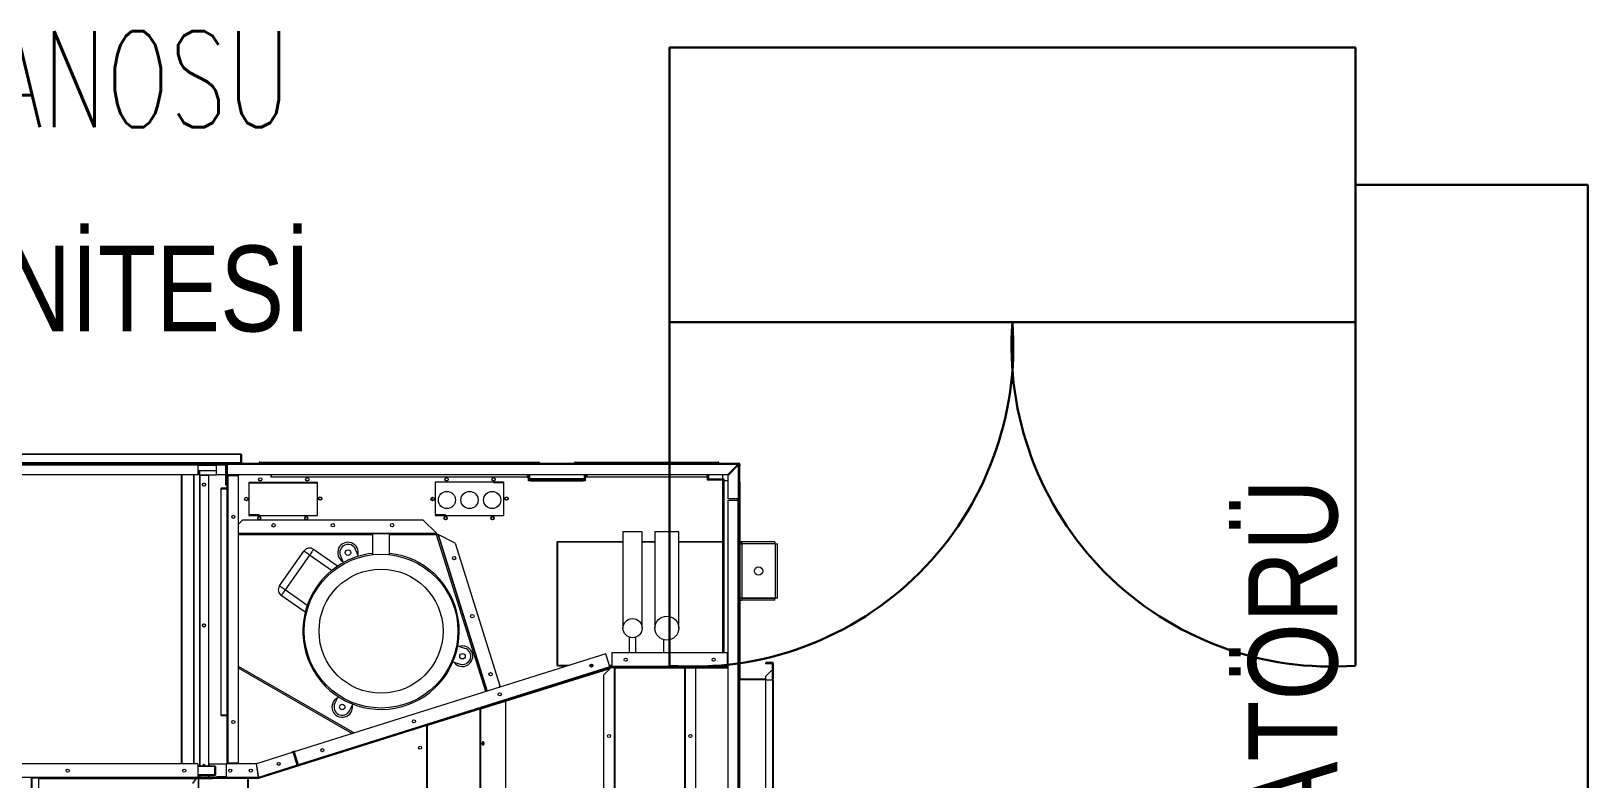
# Model space of a CAD drawing. Extents: x -9058 to 11890, y 0 to 4205.
# Drawn here: x 8475.6 to 8702.6, y 3632.6 to 3741.4 of the extents above; entities that cross this region are included whole.
import ezdxf

# ---------------------------------------------------------------- set-up
doc = ezdxf.new("R2010")
doc.units = 0
doc.header["$MEASUREMENT"] = 0
doc.layers.get('0').update_dxf_attribs({"color": 9, "lineweight": 9})
for name, color, linetype, lineweight in [('E-AYDINLATMA VE PRİZ PANOSU', 7, 'Continuous', 30), ('E-KABLO', 7, 'Continuous', 30), ('E-UPS PANOSU', 7, 'Continuous', 30), ('T-CIHAZ', 101, 'Continuous', 9)]:
    doc.layers.add(name, color=color, linetype=linetype, lineweight=lineweight)
doc.styles.add('E-YAZI', font='txttw.shx')
doc.styles.add('LUCIDASANS', font='arial.ttf', dxfattribs={"width": 0.8})

# ---------------------------------------------------------------- blocks, each defined once
blk = doc.blocks.new('DGDG')
for p, q in [((-1050, 1699.5), (-1050, -2.5)), ((-27.9, 455.6), (-27.9, 1681.6)), ((-17.9, 455.6), (-17.9, 1697.6)), ((-17.2, 455.6), (-17.2, 1697.6)), ((-1048.8, 50.9), (-1048.8, 1646.1)), ((-1048, 1646.1), (-1048, 50.9)), ((-1033, 1646.1), (-1033, 50.9)), ((-261.6, 1341.8), (-261.6, 456.5)), ((-261.6, 1341.8), (-261.6, 456.5)), ((-261, 1341.8), (-261, 456.5)), ((-333.4, 456.5), (-333.4, 1180.5)), ((-333, 1181.3), (-333, 456.5)), ((-985.6, 295.3), (-985.6, 955.7)), ((-970.6, 295.3), (-970.6, 955.7)), ((-969.8, 955.7), (-969.8, 295.2)), ((-969.8, 295.2), (-969.8, 955.7)), ((-867.8, 295.2), (-867.8, 955.7)), ((-867.8, 955.7), (-867.8, 295.2)), ((-867, 295.3), (-867, 955.7)), ((-852, 955.7), (-852, 305.3)), ((-708.8, 343.6), (-708.8, 955.4)), ((-708.8, 343.6), (-708.8, 955.4)), ((-672.4, 955.4), (-672.4, 355.1)), ((-671.8, 955.4), (-671.8, 355.1)), ((-594.5, 379.4), (-594.5, 956.5)), ((-594.1, 957.1), (-594.1, 379.4)), ((-1098.8, 312.8), (-1098.8, 911)), ((-1098, 312.8), (-1098, 911)), ((-1088, 911), (-1088, 312.8)), ((-594.1, 379.4), (-348.7, 456.5)), ((-348.5, 455.9), (-593.9, 378.8)), ((-405.2, 437.9), (-348.7, 455.7)), ((-404.9, 437.2), (-348.5, 454.9)), ((-348.7, 456.5), (-345.7, 456.5)), ((-348.4, 454.9), (-348.7, 455.7)), ((-348.5, 454.9), (-345.4, 434.9)), ((-301.8, 455.7), (-348.4, 455.7)), ((-348.4, 455.7), (-348.4, 454.9)), ((-345.3, 434.9), (-348.4, 454.9)), ((-348.4, 454.9), (-301.8, 454.9)), ((-348.4, 454.2), (-348.4, 454.1)), ((-348.4, 454.2), (-348.3, 454.2)), ((-348.4, 454.2), (-348.4, 454.2)), ((-345.7, 456.5), (-333.4, 456.5)), ((-345.7, 455.9), (-345.7, 456.5)), ((-345.7, 455.9), (-333.4, 455.9)), ((-333, 456.5), (-333.4, 456.5)), ((-333.4, 456.5), (-333.3, 456.5)), ((-333.4, 455.9), (-333.3, 455.9)), ((-333.3, 455.9), (-333.3, 456.5)), ((-333.3, 455.9), (-261.9, 455.9)), ((-333, 456.5), (-281.6, 456.5)), ((-301.8, 455.7), (-301.8, 454.9)), ((-301.3, 455.7), (-301.8, 455.7)), ((-301.8, 454.9), (-301.8, 434.9)), ((-301.3, 454.9), (-301.8, 454.9)), ((-301.8, 454.9), (-276.8, 454.9)), ((-288, 454.3), (-301.8, 454.3)), ((-301.3, 454.9), (-301.3, 455.7)), ((-288.2, 455.7), (-301.3, 455.7)), ((-301.3, 454.9), (-288.2, 454.9)), ((-288.2, 454.9), (-288.2, 455.7)), ((-279.8, 455.7), (-288.2, 455.7)), ((-288.2, 454.9), (-279.8, 454.9)), ((-288, 454.3), (-288, 453.5)), ((-281.6, 455.9), (-281.6, 456.5)), ((-261.6, 456.5), (-281.6, 456.5)), ((-261.6, 455.9), (-281.6, 455.9)), ((-279.8, 454.9), (-279.8, 455.7)), ((-260.8, 455.7), (-279.8, 455.7)), ((-279.8, 454.9), (-260.8, 454.9)), ((-276.8, 454.9), (-276.8, 454.9)), ((-276.8, 454.9), (-276.8, 451.9)), ((-276.1, 455.9), (-276.1, 455.7)), ((-276.1, 454.9), (-276.1, 451.9)), ((-263.1, 455.7), (-263.1, 455.9)), ((-263.1, 455.9), (-263.1, 455.7)), ((-263.1, 451.9), (-263.1, 454.9)), ((-263.1, 454.9), (-263.1, 451.9)), ((-261.9, 455.9), (-261.9, 455.9)), ((-261.6, 456.5), (-261, 456.5)), ((-261.6, 456.5), (-261.6, 455.9)), ((-261, 456.5), (-261, 456.5)), ((-260.8, 454.9), (-260.8, 455.7)), ((-260.8, 455.7), (-260.3, 455.7)), ((-260.8, 454.9), (-260.3, 454.9)), ((-27.9, 455.7), (-260.3, 455.7)), ((-260.3, 454.9), (-260.3, 455.7)), ((-260.3, 434.9), (-260.3, 454.9)), ((-260.3, 454.9), (260.3, 454.9)), ((-252.7, 463.6), (-258, 456.2)), ((-258, 456.2), (-258, 456.2)), ((-27.9, 456.2), (-258, 456.2)), ((-17.9, 455.6), (-27.9, 455.6)), ((-17.2, 455.6), (-17.9, 455.6)), ((-406.7, 437.4), (-860.9, 294.7)), ((-860.6, 293.9), (-406.5, 436.7)), ((-400.5, 417.6), (-406.5, 436.7)), ((-406.4, 436.7), (-405.7, 436.9)), ((-406.4, 436.7), (-400.5, 417.6)), ((-404.9, 437.2), (-405.7, 436.9)), ((-399.7, 417.8), (-405.7, 436.9)), ((-404.9, 437.2), (-398.9, 418.1)), ((-398.9, 418.1), (-404.9, 437.2)), ((-398.9, 418.1), (-345.4, 434.9)), ((-348.3, 453.4), (-348.2, 453.4)), ((-348.2, 453.4), (-348.3, 453.4)), ((-345.3, 434.9), (-301.8, 434.9)), ((-318.8, 15.3), (-318.8, 434)), ((-318.8, 434), (-303.8, 434)), ((-304.6, 434.9), (-304.6, 434)), ((-304.6, 434), (-304.6, 434.9)), ((-303.8, 434.9), (-303.8, 434)), ((-303.8, 15.3), (-303.8, 434)), ((-303.8, 434), (-303, 434)), ((-303, 434.9), (-303, 434)), ((-303, 434), (-303, 15.3)), ((-288, 453.5), (-301.8, 453.5)), ((-276.8, 434.9), (-301.8, 434.9)), ((-285, 451.1), (-285.8, 451.1)), ((-285.8, 439.1), (-285.8, 451.1)), ((-285.8, 439.1), (-285, 439.1)), ((-260.3, 451.9), (-285, 451.9)), ((-285, 451.1), (-285, 439.1)), ((-285, 439.1), (-285, 451.1)), ((-285, 451.1), (-260.3, 451.1)), ((-285, 439.1), (-284, 439.1)), ((-284, 438.3), (-284, 439.1)), ((-284, 439.1), (-260.3, 439.1)), ((-284, 438.3), (-260.3, 438.3)), ((-276.8, 438.3), (-276.8, 434.9)), ((-276.1, 438.3), (-276.1, 15)), ((-263.1, 15), (-263.1, 438.3)), ((-263.1, 438.3), (-263.1, 15)), ((-260.3, 434.9), (260.3, 434.9)), ((-254.9, 434.9), (-254.9, 14.3)), ((-254.3, 434.9), (-254.3, 14.3)), ((-236.8, 14.3), (-236.8, 434.9)), ((-235.9, 14.3), (-235.9, 434.9)), ((-854.7, 274.8), (-400.5, 417.6)), ((-401.9, 416.3), (-402.2, 417.1)), ((-397.5, 417.6), (-401.9, 416.3)), ((-399.7, 417.8), (-400.5, 417.6)), ((-399.7, 417.8), (-398.9, 418.1)), ((-397.8, 418.4), (-397.5, 417.6)), ((-318.8, 292.7), (-487.9, 390.1)), ((-318.8, 295.1), (-485.2, 391)), ((-860.6, 294.9), (-594.2, 378.7)), ((-672.4, 354.9), (-594.8, 379.3)), ((-594.8, 379.3), (-594.5, 379.4)), ((-594.4, 379.3), (-594.8, 379.3)), ((-594.1, 379.4), (-594.5, 379.4)), ((-594.4, 379.3), (-594.1, 379.4)), ((-594.4, 379.3), (-594.2, 378.7)), ((-594.2, 380.3), (-594.2, 379.4)), ((-594.2, 380.3), (-594.1, 380.3)), ((-594.2, 379.4), (-594.1, 379.4)), ((-594.1, 380.3), (-594.1, 380.3)), ((-594.1, 380.3), (-594.1, 379.4)), ((-594.1, 379.4), (-594.1, 379.4)), ((-302.2, 364.3), (-303, 364.3)), ((-302.2, 364.3), (-302.2, 365.1)), ((-302.2, 365.1), (-294.2, 365.1)), ((-302.2, 364.3), (-294.2, 364.3)), ((-302.2, 34.4), (-302.2, 364.2)), ((-294.2, 364.2), (-302.2, 364.2)), ((-294.2, 364.3), (-294.2, 365.1)), ((-294.2, 364.2), (-294.2, 34.4)), ((-672.2, 354.2), (-862, 294.9)), ((-672.5, 355), (-861.3, 296)), ((-708.8, 343.6), (-861.3, 296)), ((-672.4, 355.1), (-708.4, 343.8)), ((-671.8, 355.1), (-672.5, 354.9)), ((-672.2, 354.2), (-672.5, 355)), ((-671.8, 355.1), (-672.4, 355.1)), ((-481.3, 357.7), (-486.2, 348.1)), ((-464.8, 337.2), (-459.9, 346.8)), ((-699.2, 323.7), (-700.4, 321.3)), ((-635.3, 113.9), (-700.4, 321.3)), ((-610.2, 100.9), (-682, 329.1)), ((-682, 329.1), (-610.3, 100.9)), ((-680, 329.7), (-608.2, 101.5)), ((-1098.8, 312.8), (-1098, 312.8)), ((-1098.8, 288.2), (-1098.8, 311.2)), ((-1098.8, 311.2), (-1098, 311.2)), ((-1098, 299.2), (-1098, 312.8)), ((-1088, 312.8), (-1098, 312.8)), ((-1098, 299.2), (-1097.2, 299.2)), ((-1098, 289.2), (-1098, 299.2)), ((-1097.2, 299.2), (-1097.2, 312.8)), ((-1096.2, 299.2), (-1097.2, 299.2)), ((-1097.2, 289.2), (-1097.2, 299.2)), ((-1096.2, 299.2), (-1088.2, 307.2)), ((-1088.2, 312.8), (-1088.2, 307.2)), ((-1048.8, 312), (-1088.2, 312)), ((-1048.8, 311.2), (-1088.2, 311.2)), ((-1088, 312.8), (-1048.8, 312.8)), ((-1050, 193.7), (-1050, 311.2)), ((-1049.8, 311.2), (-1049.8, -1.6)), ((-1049, 311.2), (-1049, -1.6)), ((-1049, -1.7), (-1049, 311.2)), ((-985.6, 295.4), (-1033, 295.4)), ((-985.6, 295.4), (-1033, 295.4)), ((-985.6, 295.3), (-970.6, 295.3)), ((-985.6, 295.2), (-985.6, 294.4)), ((-970.6, 295.2), (-985.6, 295.2)), ((-970.6, 295.2), (-970.6, 295.3)), ((-970.6, 295.2), (-969.8, 295.2)), ((-970.6, 294.4), (-970.6, 295.2)), ((-970.6, 295.2), (-970.6, 295.2)), ((-867.8, 295.2), (-969.8, 295.2)), ((-968.8, 295.2), (-968.8, 294.2)), ((-967.3, 294.2), (-967.3, 295.2)), ((-948.8, 295.2), (-948.8, 294.2)), ((-938.8, 294.2), (-938.8, 295.2)), ((-898.8, 295.2), (-898.8, 294.2)), ((-888.8, 294.2), (-888.8, 295.2)), ((-870.3, 295.2), (-870.3, 294.2)), ((-868.8, 294.2), (-868.8, 295.2)), ((-867, 295.2), (-867.8, 295.2)), ((-867, 295.3), (-862, 295.3)), ((-867, 295.3), (-867, 295.2)), ((-867, 295.2), (-867, 295.2)), ((-867, 294.4), (-867, 295.2)), ((-867, 295.2), (-862, 295.2)), ((-863, 295.2), (-863, 295.3)), ((-863, 295.2), (-863, 295.3)), ((-862.9, 295.3), (-862.9, 295.2)), ((-862.9, 295.2), (-862.9, 295.3)), ((-862, 295.3), (-852, 305.3)), ((-862, 295.2), (-862, 294.4)), ((-1098.8, 288.2), (-1098, 288.2)), ((-1098, 289.2), (-1097.2, 289.2)), ((-1098, 288.2), (-1098, 289.2)), ((-1098, 287.4), (-1098, 288.2)), ((-1098, 288.2), (-1088, 288.2)), ((-1098, 287.4), (-1088, 287.4)), ((-1097.2, 288.4), (-1097.2, 289.2)), ((-1097.2, 289.2), (-1096.2, 289.2)), ((-1097.2, 288.4), (-1096.2, 288.4)), ((-1096.2, 288.4), (-1096.2, 289.2)), ((-1096.2, 289.2), (-1088.2, 289.2)), ((-1088.2, 288.4), (-1096.2, 288.4)), ((-1088.2, 289.2), (-1088.2, 288.4)), ((-1088, 287.4), (-1088, 288.2)), ((-985.6, 294.6), (-1033, 294.6)), ((-1032, 294.2), (-1033, 294.2)), ((-1033, 293.4), (-1032, 293.4)), ((-1032, 292.6), (-1033, 292.6)), ((-1032, 293.4), (-1032, 294.2)), ((-1032, 294.2), (-863.8, 294.2)), ((-1032, 293.4), (-863.8, 293.4)), ((-1032, 293.4), (-1032, 273.4)), ((-1032, 273.4), (-863.8, 273.4)), ((-1027.5, 273.4), (-1027.5, 22.8)), ((-1026.7, 273.4), (-1026.7, 22.8)), ((-1026.3, 22), (-1026.3, 273.4)), ((-1025.5, 111.9), (-1025.5, 273.4)), ((-1024.7, 111.9), (-1024.7, 273.4)), ((-1024.7, 111.8), (-1024.7, 273.4)), ((-970.6, 294.4), (-985.6, 294.4)), ((-968.8, 294.6), (-970, 294.6)), ((-948.8, 294.6), (-967.3, 294.6)), ((-948.8, 273.4), (-948.8, 254.2)), ((-898.8, 294.6), (-938.8, 294.6)), ((-938.8, 254.2), (-938.8, 273.4)), ((-898.8, 273.4), (-898.8, 250.5)), ((-870.3, 294.6), (-888.8, 294.6)), ((-888.8, 250.5), (-888.8, 273.4)), ((-867.5, 294.6), (-868.8, 294.6)), ((-867, 294.4), (-862, 294.4)), ((-863.8, 294.2), (-863.8, 293.4)), ((-863.8, 294.2), (-862.3, 294.2)), ((-863.8, 273.4), (-863.8, 293.4)), ((-863.8, 293.4), (-862.3, 293.4)), ((-862, 293.2), (-863.8, 293.2)), ((-862, 292.4), (-863.8, 292.4)), ((-863.8, 291.8), (-860, 291.8)), ((-863.8, 291.8), (-860, 291.8)), ((-860.9, 294.7), (-862.3, 294.2)), ((-862.3, 294.2), (-862.3, 293.4)), ((-862.3, 294.2), (-862.1, 293.5)), ((-860.7, 293.9), (-862.1, 293.5)), ((-862, 293.2), (-860.6, 293.7)), ((-861.7, 292.5), (-862, 293.2)), ((-862, 293.2), (-862, 292.4)), ((-861.7, 292.5), (-860.3, 292.9)), ((-861.2, 293.7), (-861.1, 293.5)), ((-861.2, 292.6), (-860.2, 292.6)), ((-860.9, 292.6), (-860.9, 292.7)), ((-860.6, 293.9), (-854.7, 274.8)), ((-836.1, 291.8), (-831.6, 291.8)), ((-836.1, 291.8), (-831.6, 291.8)), ((-835.9, 292.6), (-831.7, 292.6)), ((-800.6, 291.8), (-784.8, 291.8)), ((-800.6, 291.8), (-784.7, 291.8)), ((-798.1, 292.6), (-784.8, 292.6)), ((-784.8, 292.6), (-784.8, 291.8)), ((-784.7, 291.8), (-784.8, 291.8)), ((-783.9, 291.8), (-784.7, 291.8)), ((-784.7, 291.8), (-784.7, 111.9)), ((-784.7, 291.8), (-784.7, 291.8)), ((-784.7, 291.8), (-784.7, 111.8)), ((-783.9, 291.8), (-783.9, 111.9)), ((-632, 286.6), (-642.3, 289.8)), ((-898.8, 250.5), (-898.8, 250.5)), ((-649.4, 266.9), (-639.1, 263.7)), ((-961.3, 237.4), (-961.3, 97.4)), ((-926.3, 97.4), (-926.3, 237.4)), ((-907.8, 237.4), (-907.8, 97.4)), ((-879.8, 97.4), (-879.8, 237.4)), ((-416.6, 214.3), (-381.7, 189.9)), ((-1105, 193.7), (-1105, 114.7)), ((-1105, 193.7), (-1102, 193.7)), ((-1102, 193.7), (-1102, 114.7)), ((-1053, 193.7), (-1102, 193.7)), ((-1101.4, 196.7), (-1101.4, 193.7)), ((-1101.4, 196.7), (-1053, 196.7)), ((-1101.4, 193.7), (-1053, 193.7)), ((-1053, 193.7), (-1053, 196.7)), ((-1053, 193.7), (-1050, 193.7)), ((-1053, 114.7), (-1053, 193.7)), ((-1050, 114.7), (-1050, 193.7)), ((-423, 130.9), (-387.4, 181.7)), ((-419.6, 204.2), (-387.4, 181.7)), ((-379.2, 176), (-414.8, 125.2)), ((-467.9, 132), (-472.1, 142)), ((-463.6, 147.2), (-428.7, 122.7)), ((-455.1, 153.4), (-423, 130.9)), ((-1102, 114.7), (-1105, 114.7)), ((-1102, 114.7), (-1053, 114.7)), ((-1101.4, 111.6), (-1101.4, 114.6)), ((-1101.4, 114.6), (-1053, 114.6)), ((-1050, 114.7), (-1053, 114.7)), ((-1053, 114.6), (-1053, 111.6)), ((-1050, 24.7), (-1050, 114.7)), ((-635.3, 113.9), (-610.3, 100.9)), ((-539.7, 130.5), (-539.7, 99.8)), ((-514.7, 99.8), (-514.7, 130.5)), ((-494.2, 132.6), (-490, 122.7)), ((-1101.4, 111.6), (-1053, 111.6)), ((-1025.5, 111.9), (-1024.7, 111.9)), ((-1025.5, 22), (-1025.5, 111.9)), ((-1025.5, 111.9), (-1025.5, 22)), ((-1024.7, 111.9), (-1024.7, 111.8)), ((-1024.7, 111), (-1024.7, 111.8)), ((-961.3, 111.8), (-1024.7, 111.8)), ((-1024.7, 111.8), (-1024.7, 111.8)), ((-961.3, 111.8), (-1024.7, 111.8)), ((-961.3, 111), (-1024.7, 111)), ((-961.3, 97.4), (-926.3, 97.4)), ((-907.8, 111.8), (-926.3, 111.8)), ((-907.8, 111.8), (-926.3, 111.8)), ((-907.8, 111), (-926.3, 111)), ((-907.8, 97.4), (-879.8, 97.4)), ((-784.8, 111.8), (-879.8, 111.8)), ((-784.7, 111.8), (-879.8, 111.8)), ((-784.8, 111), (-879.8, 111)), ((-784.8, 111), (-784.8, 111.8)), ((-784.8, 111.8), (-784.7, 111.8)), ((-783.9, 111.9), (-784.7, 111.9)), ((-784.7, 111.8), (-784.7, 111.9)), ((-610.3, 100.9), (-610.3, 100.9)), ((-608.2, 101.5), (-539.7, 101.6)), ((-608.2, 99.4), (-318.8, 99.7)), ((-608.2, 99.4), (-318.8, 99.6)), ((-608.2, 99.3), (-608.2, 99.4)), ((-608.2, 99.3), (-588.3, 79.5)), ((-514.7, 99.8), (-539.7, 99.8)), ((-514.7, 101.6), (-318.8, 101.7)), ((-606.2, 73.4), (-706.2, 73.4)), ((-706.2, 73.4), (-706.2, 24.6)), ((-621.2, 73.4), (-621.2, 72.6)), ((-621.2, 72.6), (-606.2, 72.6)), ((-606.2, 24.6), (-606.2, 73.4)), ((-325.5, 79.7), (-588.3, 79.5)), ((-334.6, 73.4), (-434.6, 73.4)), ((-434.6, 73.4), (-434.6, 25.4)), ((-349.6, 73.4), (-349.6, 72.6)), ((-349.6, 72.6), (-334.6, 72.6)), ((-334.6, 72.6), (-334.6, 73.4)), ((-334.6, 25.4), (-334.6, 73.4)), ((-325.5, 79.7), (-318.8, 86.5)), ((-1048, 50.9), (-1048.8, 50.9)), ((-1048.8, 49.3), (-1048, 49.3)), ((-1048.8, 49.3), (-1048.8, -0.7)), ((-1033, 50.9), (-1048, 50.9)), ((-1048, 50.9), (-1048, 50.1)), ((-1048, 50.9), (-1047.5, 50.9)), ((-1048, 49.3), (-1048, 50.1)), ((-1048, 50.1), (-1047.5, 50.1)), ((-1048, 0), (-1048, 49.3)), ((-1048, 49.3), (-1033, 49.3)), ((-1048, 49.3), (-1047.5, 49.3)), ((-1047.5, 50.9), (-1047.5, 49.3)), ((-1033, 49.3), (-1033, 15)), ((-601.4, 47.3), (-601.4, 51.4)), ((-1049.8, 24.7), (-1050, 24.7)), ((-1050, 24.7), (-1050, 24.1)), ((-1050, 24.1), (-1050, 1.2)), ((-1049.8, 24.1), (-1050, 24.1)), ((-1033, 22.8), (-1027.5, 22.8)), ((-1026.7, 22.8), (-1027.5, 22.8)), ((-1027.5, 21.3), (-1027.5, 22.8)), ((-1026.7, 21.3), (-1026.7, 22.8)), ((-824.9, 23), (-821.9, 23)), ((-824.9, 14.3), (-824.9, 23)), ((-821.9, 22.2), (-821.9, 23)), ((-745.3, 23), (-821.9, 23)), ((-821.9, 23), (-821.9, 23)), ((-745.3, 23), (-821.9, 23)), ((-745.3, 22.2), (-745.3, 23)), ((-745.3, 23), (-745.3, 23)), ((-745.3, 23), (-742.3, 23)), ((-742.3, 23), (-742.3, 14.3)), ((-691.2, 25.4), (-706.2, 25.4)), ((-706.2, 24.6), (-606.2, 24.6)), ((-691.2, 24.6), (-691.2, 25.4)), ((-434.6, 26.2), (-334.6, 26.2)), ((-434.6, 25.4), (-334.6, 25.4)), ((-302.2, 34.3), (-303, 34.3)), ((-303, -0.7), (-303, 29.3)), ((-302.2, 29.3), (-303, 29.3)), ((-294.2, 34.4), (-302.2, 34.4)), ((-302.2, 34.3), (-302.2, 33.5)), ((-302.2, 34.3), (-294.2, 34.3)), ((-302.2, 33.5), (-294.2, 33.5)), ((-302.2, 29.3), (-300.7, 29.3)), ((-302.2, -0.7), (-302.2, 29.3)), ((-300.7, 29.3), (-300.7, 0)), ((-294.2, 34.3), (-294.2, 33.5)), ((-1050, -0.9), (-1050, 1.2)), ((-1049.8, 1.2), (-1050, 1.2)), ((-1033, 15), (-1048, 0)), ((-1048, 0), (-1048, -0.7)), ((-1047.3, -0.7), (-1032.3, 14.3)), ((-1032.3, 14.3), (-303, 14.3)), ((-1026.7, 21.3), (-1027.5, 21.3)), ((-1026.7, 21.3), (-1026.7, 20.5)), ((-1026.7, 21.3), (-1025.2, 21.3)), ((-1026.7, 20.5), (-1025.2, 20.5)), ((-1026.3, 22), (-1025.5, 22)), ((-1025.5, 22), (-1025.5, 22)), ((-1025.5, 22), (-1003.1, 22)), ((-1025.2, 20.5), (-1025.2, 21.3)), ((-1025.2, 21.3), (-1004.6, 21.3)), ((-1025.2, 20.5), (-1004.6, 20.5)), ((-1025.2, 20.5), (-1025.2, 14.3)), ((-1004.6, 21.3), (-1004.6, 20.5)), ((-1004.6, 14.3), (-1004.6, 20.5)), ((-1004.6, 20.5), (-1004.6, 14.3)), ((-1004.6, 20.5), (-1003.8, 20.5)), ((-1003.8, 20.5), (-1003.8, 14.3)), ((-1003.1, 22), (-1003.1, 14.3)), ((-1002.2, 17.5), (-1003, 17.5)), ((-1003, 14.3), (-1003, 17.5)), ((-1002.2, 14.3), (-1002.2, 17.5)), ((-1002.1, 17.5), (-827, 17.5)), ((-1002.1, 14.3), (-1002.1, 17.5)), ((-827, 14.3), (-827, 17.5)), ((-827, 17.5), (-826.2, 17.5)), ((-827, 14.3), (-827, 17.5)), ((-826.2, 14.3), (-826.2, 17.5)), ((-823.8, 20.1), (-824.6, 20.1)), ((-824.6, 20.1), (-824.6, 14.3)), ((-743.3, 21.7), (-824.3, 21.7)), ((-824.3, 21.7), (-824.3, 20.9)), ((-743.3, 20.9), (-824.3, 20.9)), ((-823.8, 20.1), (-823.8, 20.9)), ((-823.8, 20.9), (-815.8, 20.9)), ((-823.8, 20.1), (-743.8, 20.1)), ((-823.8, 14.3), (-823.8, 20.1)), ((-823.8, 20.1), (-823.8, 14.3)), ((-745.3, 22.2), (-821.9, 22.2)), ((-815.8, 20.9), (-815.8, 20.1)), ((-751.8, 20.9), (-743.8, 20.9)), ((-751.8, 20.9), (-751.8, 20.1)), ((-743.8, 20.1), (-743.8, 20.9)), ((-743.8, 20.1), (-743.8, 14.3)), ((-743.8, 20.1), (-743, 20.1)), ((-743.8, 14.3), (-743.8, 20.1)), ((-743.3, 21.7), (-743.3, 20.9)), ((-743, 14.3), (-743, 20.1)), ((-740.4, 17.5), (-741.2, 17.5)), ((-741.2, 14.3), (-741.2, 17.5)), ((-740.4, 14.3), (-740.4, 17.5)), ((-740.3, 17.5), (-367.2, 17.5)), ((-740.3, 14.3), (-740.3, 17.5)), ((-367.2, 14.3), (-367.2, 17.5)), ((-367.2, 17.5), (-366.4, 17.5)), ((-367.2, 14.3), (-367.2, 17.5)), ((-366.4, 14.3), (-366.4, 17.5)), ((-303.8, 15.3), (-318.8, 15.3)), ((-304.6, 15.3), (-304.6, 14.3)), ((-304.6, 14.3), (-304.6, 15.3)), ((-303, 15.3), (-303.8, 15.3)), ((-303.8, 14.3), (-303.8, 15.3)), ((-303, 14.3), (-303, -0.7)), ((-303, 0), (-303, 0.1)), ((-303, 0.1), (-303, 0.1)), ((-300.7, 0), (-302.2, 0)), ((-300.7, 14.3), (-287.5, 14.3)), ((-300.7, 0), (-300.7, 14.3)), ((-300.7, 0), (-287.5, 0)), ((-300.7, -1.5), (-300.7, 0)), ((-287.5, 14.3), (-287.5, 0)), ((-262.5, 14.3), (-287.5, 14.3)), ((-260, 8), (-287.5, 8)), ((-287.5, 0), (-287.5, -1.5)), ((-260, 0), (-287.5, 0)), ((-276.1, 15), (-263.1, 15)), ((-276, 15), (-276, 14.8)), ((-276, 14.8), (-263, 14.8)), ((-262, 15), (-263.1, 15)), ((-263.1, 15), (-263.1, 15)), ((-263, 14.8), (-263, 15)), ((-263, 15), (-263, 14.8)), ((-262, 14.8), (-263, 14.8)), ((-263, 14.8), (-263, 14.8)), ((-262.5, 8), (-262.5, 14.3)), ((-262, 8), (-262, 15)), ((-260, 14.3), (260, 14.3)), ((-260, 0), (-260, 14.3)), ((-260, 0), (260, 0)), ((-260, -1.5), (-260, 0)), ((-1049.8, -0.9), (-1050, -0.9)), ((-1050, -2.5), (1049.9, -2.5)), ((-1049, -1.6), (-1049.8, -1.6)), ((-1049, -1.6), (-1049, -1.7)), ((-1049, -1.7), (-1048.9, -1.7)), ((-1003, -1.7), (-1049, -1.7)), ((-1048.9, -1.7), (-1048.9, -2.5)), ((-1048.9, -1.7), (-1003, -1.7)), ((-1048.9, -2.5), (-1018.9, -2.5)), ((-1048, -0.7), (-1048.8, -0.7)), ((-1048, -0.7), (-1048, -1.5)), ((-1048, -0.7), (-1047.3, -0.7)), ((-303, -1.5), (-1048, -1.5)), ((-1047.3, -0.7), (-303, -0.7)), ((-1018.9, -3.3), (-1018.9, -2.5)), ((-1018.9, -2.5), (-1018.2, -2.5)), ((-1018.9, -3.4), (-1018.6, -3.3)), ((-1018.9, -3.3), (-1018.6, -3.3)), ((-1018.9, -3.4), (-1018.9, -4.2)), ((-810.2, -4.2), (-1018.9, -4.2)), ((-810.9, -2.5), (-1018.2, -2.5)), ((-1003, -2.4), (-1003, -1.5)), ((-1002.2, -2.4), (-1003, -2.4)), ((-1002.2, -2.4), (-1002.2, -1.5)), ((-1002.2, -1.7), (-1002.1, -1.7)), ((-1002.1, -1.7), (-1002.2, -1.7)), ((-1002.1, -2.4), (-1002.1, -1.5)), ((-827, -2.4), (-1002.1, -2.4)), ((-827, -2.4), (-827, -1.5)), ((-827, -2.4), (-827, -1.5)), ((-827, -1.7), (-827, -1.7)), ((-827, -1.7), (-827, -1.7)), ((-827, -2.4), (-826.2, -2.4)), ((-826.2, -2.4), (-826.2, -1.5)), ((-826.2, -1.7), (-741.2, -1.7)), ((-741.2, -1.7), (-826.2, -1.7)), ((-810.9, -2.5), (-810.2, -2.5)), ((-810.6, -3.3), (-810.2, -3.4)), ((-810.6, -3.3), (-810.2, -3.3)), ((-810.2, -2.5), (-757.1, -2.5)), ((-810.2, -3.3), (-810.2, -2.5)), ((-810.2, -3.4), (-810.2, -4.2)), ((-757.1, -3.3), (-757.1, -2.5)), ((-757.1, -2.5), (-756.4, -2.5)), ((-757.1, -3.4), (-756.8, -3.3)), ((-757.1, -3.3), (-756.8, -3.3)), ((-757.1, -3.4), (-757.1, -4.2)), ((-350.4, -4.2), (-757.1, -4.2)), ((-351.1, -2.5), (-756.4, -2.5)), ((-741.2, -2.4), (-741.2, -1.5)), ((-740.4, -2.4), (-741.2, -2.4)), ((-740.4, -2.4), (-740.4, -1.5)), ((-740.4, -1.7), (-740.3, -1.7)), ((-740.3, -1.7), (-740.4, -1.7)), ((-740.3, -2.4), (-740.3, -1.5)), ((-367.2, -2.4), (-740.3, -2.4)), ((-367.2, -2.4), (-367.2, -1.5)), ((-367.2, -2.4), (-367.2, -1.5)), ((-367.2, -1.7), (-367.2, -1.7)), ((-367.2, -1.7), (-367.2, -1.7)), ((-367.2, -2.4), (-366.4, -2.4)), ((-366.4, -2.4), (-366.4, -1.5)), ((-366.4, -1.7), (-237.6, -1.7)), ((-237.6, -1.7), (-366.4, -1.7)), ((-351.1, -2.5), (-350.4, -2.5)), ((-350.8, -3.3), (-350.4, -3.4)), ((-350.8, -3.3), (-350.4, -3.3)), ((-350.4, -2.5), (-322.9, -2.5)), ((-350.4, -3.3), (-350.4, -2.5)), ((-350.4, -3.4), (-350.4, -4.2)), ((-322.9, -3.3), (-323.7, -3.3)), ((-323.7, -15.3), (-323.7, -3.3)), ((-323.7, -15.3), (-322.9, -15.3)), ((323, -2.5), (-322.9, -2.5)), ((-322.9, -3.3), (-322.9, -15.3)), ((-322.9, -3.3), (323, -3.3)), ((-322.9, -15.3), (-322.9, -3.3)), ((-322.9, -15.3), (-321.9, -15.3)), ((-321.9, -16.1), (-321.9, -15.3)), ((-321.9, -15.3), (322, -15.3)), ((-321.9, -16.1), (322, -16.1)), ((-303, -0.7), (-303, -1.5)), ((-303, -0.7), (-302.2, -0.7)), ((-287.5, -1.5), (-300.7, -1.5)), ((-287.5, 0), (-260, 0)), ((-287.5, -1.5), (-260, -1.5)), ((260, -1.5), (-260, -1.5)), ((-237.6, -1.5), (-237.6, -1.7)), ((-237.6, -2.5), (-237.6, -1.7)), ((-237.6, -1.7), (-237.6, -1.7)), ((-235.9, -2.3), (-235.9, -1.5)), ((236, -2.3), (-235.9, -2.3)), ((-235.9, -2.5), (-235.9, -2.3))]:
    blk.add_line(p, q)
at = {"flags": 128}
for points in [[(-406.7, 437.4), (-406.7, 437.4), (-406.7, 437.4), (-406.7, 437.3), (-406.6, 437.2), (-406.6, 437.1), (-406.6, 437), (-406.5, 436.8), (-406.5, 436.7)], [(-404.9, 437.2), (-405, 437.3), (-405, 437.5), (-405, 437.6), (-405.1, 437.7), (-405.1, 437.8), (-405.1, 437.9), (-405.2, 437.9), (-405.2, 437.9)], [(-674.3, 405.3), (-674.4, 406.1), (-674.8, 406.9), (-675.2, 407.4), (-675.8, 407.5), (-676.4, 407.4), (-676.9, 406.9), (-677.3, 406.1), (-677.4, 405.3), (-677.3, 404.4), (-676.9, 403.7), (-676.4, 403.2), (-675.8, 403), (-675.2, 403.2), (-674.8, 403.7), (-674.4, 404.4), (-674.3, 405.3)], [(-675.5, 407.5), (-675.8, 407.4), (-676.3, 406.9), (-676.7, 406.1), (-676.8, 405.3), (-676.7, 404.4), (-676.3, 403.7), (-675.8, 403.2), (-675.5, 403.1)], [(-387.4, 181.7), (-386.3, 183.3), (-385.2, 184.8), (-384.2, 186.2), (-383.3, 187.5), (-382.6, 188.5), (-382.1, 189.3), (-381.8, 189.7), (-381.7, 189.9)], [(-387.4, 181.7), (-385.8, 180.6), (-384.3, 179.5), (-382.8, 178.5), (-381.6, 177.6), (-380.6, 176.9), (-379.8, 176.4), (-379.4, 176.1), (-379.2, 176)], [(-428.7, 122.7), (-428.6, 122.9), (-428.2, 123.3), (-427.7, 124.1), (-427, 125.1), (-426.1, 126.4), (-425.1, 127.8), (-424.1, 129.3), (-423, 130.9)], [(-423, 130.9), (-421.4, 129.8), (-419.8, 128.7), (-418.4, 127.7), (-417.2, 126.9), (-416.1, 126.1), (-415.4, 125.6), (-414.9, 125.3), (-414.8, 125.2)]]:
    blk.add_lwpolyline(points, dxfattribs=at)
for centre, radius in [((-378.1, 435.1), 2.25), ((-337.3, 444.9), 2.25), ((-307.3, 444.9), 2.25), ((-240.3, 444.9), 2.25), ((-70.3, 444.9), 2.25), ((-584.1, 411.6), 2.25), ((-441.6, 415.1), 2.25), ((-978.1, 394.4), 2.25), ((-859.5, 394.4), 2.25), ((-575.2, 373.2), 2.25), ((-311.8, 374), 2.25), ((-527.2, 241.8), 112), ((-470.6, 352.3), 4), ((-700.2, 333.9), 2.25), ((-527.2, 241.8), 90.4), ((-686.8, 304.6), 2.5), ((-1012, 283.4), 2.25), ((-883.8, 283.4), 2.25), ((-833.8, 291.9), 2.25), ((-645.9, 278.3), 4), ((-943.8, 237.4), 17.5), ((-893.8, 237.4), 14), ((-269.1, 233.6), 2.25), ((-269, 233.4), 2.25), ((-660.2, 220), 2.5), ((-1077.5, 154.2), 6), ((-633.6, 135.4), 2.5), ((-479, 127.4), 4), ((-689.7, 77.2), 2.5), ((-689.7, 77.2), 2.25), ((-621.2, 77.2), 2.5), ((-621.2, 77.2), 2.25), ((-543.3, 87.5), 2.5), ((-456.9, 87.6), 2.5), ((-418.1, 77.2), 2.25), ((-370.5, 87.7), 2.5), ((-349.6, 77.2), 2.25), ((-311.8, 75.3), 2.25), ((-710, 48.7), 2.5), ((-710, 48.7), 2.25), ((-689.2, 50.8), 12.5), ((-656.2, 50.8), 12.5), ((-623.2, 50.8), 12.5), ((-602.4, 49.4), 2.5), ((-602.4, 49.4), 2.25), ((-438.4, 48.7), 2.5), ((-438.4, 48.7), 2.25), ((-330.8, 49.4), 2.5), ((-330.8, 49.4), 2.25), ((-691.2, 20.8), 2.5), ((-691.2, 20.8), 2.25), ((-622.7, 20.8), 2.5), ((-622.7, 20.8), 2.25), ((-419.6, 20.8), 2.5), ((-419.6, 20.8), 2.25), ((-351.1, 20.8), 2.5), ((-351.1, 20.8), 2.25), ((-269.1, 28.6), 2.25), ((-269, 28.4), 2.25)]:
    blk.add_circle(centre, radius)
for centre, radius, start, end in [((-618.3, 371.5), 282.7, 17.3851, 17.5087), ((-348.4, 454.9), 0.81, 90, 107.45), ((-348.4, 454.9), 0.01, 90, 107.45), ((-261.6, 456.5), 0.61, 270, 0), ((-261.6, 456.5), 0.01, 270, 0), ((-258.4, 456.2), 0.447, 281.4644, 8.0125), ((-406.5, 436.7), 0.81, 17.45, 107.45), ((-406.5, 436.7), 0.01, 17.45, 107.45), ((-404.9, 437.2), 0.81, 107.45, 197.45), ((-404.9, 437.2), 0.01, 107.45, 197.45), ((-284.9, 439.1), 0.85, 180, 0), ((-284.9, 439.1), 0.05, 180, 0), ((-269.1, 438.6), 2.25, 188.949, 350.4177), ((-269, 438.4), 2.25, 183.8226, 356.1774), ((-674.7, 405.5), 2.14, 114.3135, 186.9992), ((-674.7, 405), 2.14, 173.0008, 245.6865), ((-673.8, 405.3), 2.61, 125.5588, 234.4412), ((-593.6, 225.7), 153.6, 90.2506, 90.352), ((-595.6, 385), 4.9, 286.3848, 288.5198), ((-470.6, 352.3), 15, 295.9992, 189.739), ((-470.6, 352.3), 12, 332.8691, 152.8691), ((-527.2, 241.8), 114, 325, 263.7049), ((-1098, 311.2), 0.8, 90, 180), ((-860.7, 295.4), 0.471, 209.881, 280.4722), ((-1098, 288.2), 0.8, 180, 270), ((-1097.2, 289.2), 0.8, 180, 270), ((-862.3, 294.2), 0.01, 270, 287.45), ((-862.3, 294.2), 0.81, 270, 287.45), ((-862, 293.2), 0.8, 270, 287), ((-1274.6, 164.1), 433.8, 17.4162, 17.5232), ((-645.9, 278.3), 15, 35.9992, 289.739), ((-645.9, 278.3), 12, 72.8691, 252.8691), ((-1053, 193.7), 3.05, 0, 90), ((-1053, 193.7), 0.05, 0, 90), ((-387.4, 181.7), 10, 325, 55), ((-527.2, 241.8), 114, 276.2951, 325), ((-479, 127.4), 15, 165.9992, 59.739), ((-1053, 114.7), 0.05, 270, 0), ((-1053, 114.7), 3.05, 270, 0), ((-479, 127.4), 12, 202.8691, 22.8691), ((-423, 130.9), 10, 235, 325), ((-434.6, 73.4), 0.01, 90, 180), ((-418.1, 77.2), 2.5, 106.1694, 0), ((-418.1, 77.2), 2.5, 0, 73.9306), ((-349.6, 77.2), 2.5, 100.1207, 0), ((-349.6, 77.2), 2.5, 0, 79.9793), ((-334.6, 72.6), 0.01, 0, 90), ((-1048, 50.9), 0.81, 180, 270), ((-1048, 49.3), 0.81, 90, 180), ((-1048, 50.9), 0.01, 180, 270), ((-1048, 49.3), 0.01, 90, 180), ((-1026.7, 21.3), 0.81, 180, 270), ((-1026.7, 21.3), 0.01, 180, 270), ((-1004.6, 20.5), 0.81, 0, 90), ((-1004.6, 20.5), 0.01, 0, 90), ((-823.8, 20.1), 0.81, 90, 180), ((-823.8, 20.1), 0.01, 90, 180), ((-743.8, 20.1), 0.81, 0, 90), ((-743.8, 20.1), 0.01, 0, 90), ((-300.7, 0), 1.51, 180, 270), ((-300.7, 0), 0.01, 180, 270), ((-1048, -0.7), 0.81, 180, 270), ((-1048, -0.7), 0.01, 180, 270), ((-322.9, -15.3), 0.85, 180, 0), ((-322.9, -15.3), 0.05, 180, 0), ((-303, -0.7), 0.81, 270, 0), ((-303, -0.7), 0.01, 270, 0)]:
    blk.add_arc(centre, radius, start, end)
for points, knots in [([(-348.7, 455.7), (-348.7, 455.7), (-348.7, 455.6), (-348.6, 455.5), (-348.6, 455.2), (-348.5, 455), (-348.5, 454.9)], [0, 0, 0, 0, 0.250001, 0.499989, 0.749972, 1, 1, 1, 1]), ([(-348.4, 454.9), (-348.4, 454.9), (-348.5, 454.9), (-348.5, 454.9), (-348.5, 454.9)], [0, 0, 0, 0, 0.501085, 1, 1, 1, 1]), ([(-348.4, 454.9), (-348.4, 455), (-348.4, 455.2), (-348.4, 455.5), (-348.4, 455.7), (-348.4, 455.7), (-348.4, 455.7)], [0, 0, 0, 0, 0.249992, 0.499949, 0.749971, 1, 1, 1, 1]), ([(-348.4, 454.9), (-348.4, 454.9), (-348.4, 454.9), (-348.4, 454.9), (-348.4, 454.9)], [0, 0, 0, 0, 0.499786, 1, 1, 1, 1]), ([(-333.4, 456.5), (-333.4, 456.4), (-333.4, 456.3), (-333.4, 456.1), (-333.4, 455.9), (-333.4, 455.9), (-333.4, 455.9)], [0, 0, 0, 0, 0.249985, 0.499987, 0.749972, 1, 1, 1, 1]), ([(-333.3, 456.5), (-333.3, 456.5), (-333.3, 456.5), (-333.3, 456.5), (-333.3, 456.5), (-333.3, 456.4), (-333.3, 456.4), (-333.3, 456.4), (-333.3, 456.3), (-333.3, 456.3), (-333.3, 456.3)], [0, 0, 0, 0, 0.105112, 0.213406, 0.325188, 0.443444, 0.568959, 0.703077, 0.84616, 1, 1, 1, 1]), ([(-333.3, 455.9), (-333.3, 455.9), (-333.2, 455.9), (-333.1, 456.1), (-333, 456.3), (-333, 456.4), (-333, 456.5)], [0, 0, 0, 0, 0.249958, 0.500033, 0.750028, 1, 1, 1, 1]), ([(-285, 451.9), (-285.1, 451.9), (-285.3, 451.9), (-285.5, 451.7), (-285.7, 451.4), (-285.7, 451.2), (-285.8, 451.1)], [0, 0, 0, 0, 0.249971, 0.499944, 0.750047, 1, 1, 1, 1]), ([(-285, 451.1), (-285, 451.2), (-285, 451.4), (-285, 451.7), (-285, 451.9), (-285, 451.9), (-285, 451.9)], [0, 0, 0, 0, 0.2499752, 0.5000207, 0.7499877, 1, 1, 1, 1]), ([(-594.8, 379.3), (-594.8, 379.2), (-594.8, 379.1), (-594.8, 379), (-594.7, 378.9), (-594.6, 378.8), (-594.5, 378.7), (-594.4, 378.7), (-594.3, 378.7), (-594.2, 378.7), (-594.2, 378.7)], [0, 0, 0, 0, 0.125012, 0.249991, 0.374919, 0.499938, 0.62491, 0.749975, 0.874948, 1, 1, 1, 1]), ([(-594.4, 379.3), (-594.4, 379.3), (-594.4, 379.3), (-594.4, 379.3), (-594.4, 379.3), (-594.4, 379.3), (-594.4, 379.3)], [0, 0, 0, 0, 0.252291, 0.499677, 0.750059, 1, 1, 1, 1]), ([(-593.9, 378.8), (-593.9, 378.8), (-593.9, 378.8), (-593.9, 379), (-594, 379.2), (-594, 379.3), (-594.1, 379.4)], [0, 0, 0, 0, 0.250006, 0.49998, 0.750034, 1, 1, 1, 1]), ([(-303, 364.3), (-302.9, 364.4), (-302.9, 364.6), (-302.7, 364.9), (-302.5, 365.1), (-302.3, 365.1), (-302.2, 365.1)], [0, 0, 0, 0, 0.249975, 0.499925, 0.750008, 1, 1, 1, 1]), ([(-302.2, 364.2), (-302.3, 364.2), (-302.5, 364.2), (-302.7, 364.3), (-302.9, 364.3), (-302.9, 364.3), (-303, 364.3)], [0, 0, 0, 0, 0.249986, 0.500054, 0.750028, 1, 1, 1, 1]), ([(-708.8, 343.6), (-708.8, 343.6), (-708.8, 343.6), (-708.8, 343.6), (-708.8, 343.6), (-708.8, 343.6), (-708.8, 343.6)], [0, 0, 0, 0, 0.246039, 0.502488, 0.752452, 1, 1, 1, 1]), ([(-969.8, 295.2), (-969.8, 295.2), (-969.8, 295.2), (-970, 295.3), (-970.3, 295.3), (-970.5, 295.3), (-970.6, 295.3)], [0, 0, 0, 0, 0.249974, 0.500118, 0.750044, 1, 1, 1, 1]), ([(-970.6, 294.4), (-970.5, 294.4), (-970.3, 294.5), (-970, 294.6), (-969.8, 294.9), (-969.8, 295.1), (-969.8, 295.2)], [0, 0, 0, 0, 0.249944, 0.499892, 0.750074, 1, 1, 1, 1]), ([(-867, 295.3), (-867.1, 295.3), (-867.3, 295.3), (-867.5, 295.3), (-867.7, 295.2), (-867.7, 295.2), (-867.8, 295.2)], [0, 0, 0, 0, 0.24999, 0.49995, 0.749918, 1, 1, 1, 1]), ([(-867.8, 295.2), (-867.7, 295.1), (-867.7, 294.9), (-867.5, 294.6), (-867.3, 294.5), (-867.1, 294.4), (-867, 294.4)], [0, 0, 0, 0, 0.250033, 0.500041, 0.750022, 1, 1, 1, 1]), ([(-784.7, 291.8), (-784.7, 291.9), (-784.8, 292.1), (-784.8, 292.4), (-784.8, 292.6), (-784.8, 292.6), (-784.8, 292.6)], [0, 0, 0, 0, 0.249993, 0.499969, 0.74999, 1, 1, 1, 1]), ([(-783.9, 291.8), (-783.9, 291.8), (-784, 291.8), (-784.2, 291.8), (-784.4, 291.8), (-784.6, 291.8), (-784.7, 291.8)], [0, 0, 0, 0, 0.2499835, 0.5000431, 0.7500157, 1, 1, 1, 1]), ([(-1025.5, 111.9), (-1025.5, 111.9), (-1025.5, 111.9), (-1025.3, 111.9), (-1025, 111.8), (-1024.8, 111.8), (-1024.7, 111.8)], [0, 0, 0, 0, 0.250061, 0.500025, 0.750011, 1, 1, 1, 1]), ([(-1024.7, 111.8), (-1024.7, 111.7), (-1024.7, 111.5), (-1024.7, 111.2), (-1024.7, 111.1), (-1024.7, 111), (-1024.7, 111)], [0, 0, 0, 0, 0.249975, 0.500022, 0.750007, 1, 1, 1, 1]), ([(-784.8, 111), (-784.8, 111), (-784.8, 111.1), (-784.8, 111.2), (-784.8, 111.5), (-784.7, 111.7), (-784.7, 111.8)], [0, 0, 0, 0, 0.249991, 0.499992, 0.750027, 1, 1, 1, 1]), ([(-784.7, 111.8), (-784.6, 111.8), (-784.4, 111.8), (-784.2, 111.9), (-784, 111.9), (-783.9, 111.9), (-783.9, 111.9)], [0, 0, 0, 0, 0.249981, 0.499959, 0.75002, 1, 1, 1, 1]), ([(-608.2, 101.5), (-608.5, 101.4), (-609, 101.3), (-609.7, 101.1), (-610.1, 100.9), (-610.2, 100.9), (-610.2, 100.9)], [0, 0, 0, 0, 0.250003, 0.499994, 0.749995, 1, 1, 1, 1]), ([(-608.2, 99.4), (-608.2, 99.5), (-608.2, 99.5), (-608.2, 100), (-608.2, 100.7), (-608.2, 101.2), (-608.2, 101.5)], [0, 0, 0, 0, 0.249996, 0.499998, 0.749997, 1, 1, 1, 1]), ([(-303, 34.3), (-302.9, 34.3), (-302.9, 34.3), (-302.7, 34.3), (-302.5, 34.3), (-302.3, 34.4), (-302.2, 34.4)], [0, 0, 0, 0, 0.249976, 0.499944, 0.75001, 1, 1, 1, 1]), ([(-302.2, 33.5), (-302.3, 33.5), (-302.5, 33.5), (-302.7, 33.7), (-302.9, 34), (-302.9, 34.2), (-303, 34.3)], [0, 0, 0, 0, 0.2499783, 0.5000653, 0.7500204, 1, 1, 1, 1]), ([(-1048, 0), (-1048.1, 0), (-1048.3, -0.2), (-1048.5, -0.3), (-1048.7, -0.5), (-1048.8, -0.6), (-1048.8, -0.7), (-1048.8, -0.7)], [0, 0, 0, 0, 0.216316, 0.46209, 0.707757, 0.953635, 1, 1, 1, 1]), ([(-1049.8, -1.6), (-1049.8, -1.6), (-1049.7, -1.6), (-1049.6, -1.6), (-1049.3, -1.7), (-1049.1, -1.7), (-1049, -1.7)], [0, 0, 0, 0, 0.250007, 0.499989, 0.749989, 1, 1, 1, 1]), ([(-1049, -1.7), (-1049, -1.8), (-1049, -2), (-1048.9, -2.3), (-1048.9, -2.5), (-1048.9, -2.5), (-1048.9, -2.5)], [0, 0, 0, 0, 0.249986, 0.499964, 0.749977, 1, 1, 1, 1]), ([(-1048, -1.5), (-1047.9, -1.5), (-1047.8, -1.5), (-1047.6, -1.3), (-1047.5, -1.1), (-1047.3, -0.8), (-1047.3, -0.7), (-1047.3, -0.7)], [0, 0, 0, 0, 0.216132, 0.461961, 0.707646, 0.953579, 1, 1, 1, 1]), ([(-1018.9, -2.5), (-1019, -2.5), (-1019.3, -2.5), (-1019.5, -2.7), (-1019.7, -3), (-1019.8, -3.3), (-1019.7, -3.7), (-1019.5, -4), (-1019.3, -4.2), (-1019, -4.2), (-1018.9, -4.2)], [0, 0, 0, 0, 0.1249573, 0.250052, 0.3749955, 0.5000103, 0.6250252, 0.7499687, 0.8750345, 1, 1, 1, 1]), ([(-1018.9, -3.3), (-1018.9, -3.3), (-1019, -3.3), (-1018.9, -3.4), (-1018.9, -3.4)], [0, 0, 0, 0, 0.500052, 1, 1, 1, 1]), ([(-1018.9, -4.2), (-1018.9, -4.2), (-1018.8, -4.2), (-1018.7, -4), (-1018.7, -3.7), (-1018.6, -3.3), (-1018.5, -3), (-1018.4, -2.7), (-1018.3, -2.5), (-1018.2, -2.5), (-1018.2, -2.5)], [0, 0, 0, 0, 0.124996, 0.249998, 0.374978, 0.49997, 0.625007, 0.749987, 0.874967, 1, 1, 1, 1]), ([(-1003, -2.5), (-1003, -2.5), (-1003, -2.5), (-1003, -2.5), (-1003, -2.5), (-1003, -2.4), (-1003, -2.4)], [0, 0, 0, 0, 0.249972, 0.500137, 0.749623, 1, 1, 1, 1]), ([(-1002.1, -2.4), (-1002.1, -2.4), (-1002.2, -2.5), (-1002.2, -2.5), (-1002.2, -2.5), (-1002.3, -2.5), (-1002.3, -2.5)], [0, 0, 0, 0, 0.249464, 0.4986, 0.748024, 1, 1, 1, 1]), ([(-826.9, -2.5), (-826.9, -2.5), (-826.9, -2.5), (-826.9, -2.5), (-827, -2.5), (-827, -2.4), (-827, -2.4)], [0, 0, 0, 0, 0.249262, 0.500042, 0.74918, 1, 1, 1, 1]), ([(-826.2, -2.4), (-826.2, -2.4), (-826.2, -2.5), (-826.2, -2.5), (-826.1, -2.5), (-826.1, -2.5), (-826.1, -2.5)], [0, 0, 0, 0, 0.250061, 0.499683, 0.749532, 1, 1, 1, 1]), ([(-810.9, -2.5), (-810.9, -2.5), (-810.8, -2.5), (-810.8, -2.7), (-810.7, -3), (-810.6, -3.3), (-810.5, -3.7), (-810.4, -4), (-810.3, -4.2), (-810.2, -4.2), (-810.2, -4.2)], [0, 0, 0, 0, 0.125011, 0.250013, 0.374993, 0.500008, 0.625022, 0.750025, 0.874981, 1, 1, 1, 1]), ([(-810.2, -4.2), (-810.1, -4.2), (-809.9, -4.2), (-809.6, -4), (-809.4, -3.7), (-809.3, -3.3), (-809.4, -3), (-809.6, -2.7), (-809.9, -2.5), (-810.1, -2.5), (-810.2, -2.5)], [0, 0, 0, 0, 0.124975, 0.249981, 0.374981, 0.49999, 0.624998, 0.749998, 0.875033, 1, 1, 1, 1]), ([(-810.2, -3.4), (-810.2, -3.4), (-810.1, -3.3), (-810.2, -3.3), (-810.2, -3.3)], [0, 0, 0, 0, 0.499948, 1, 1, 1, 1]), ([(-757.1, -2.5), (-757.2, -2.5), (-757.5, -2.5), (-757.7, -2.7), (-757.9, -3), (-758, -3.3), (-757.9, -3.7), (-757.7, -4), (-757.5, -4.2), (-757.2, -4.2), (-757.1, -4.2)], [0, 0, 0, 0, 0.125042, 0.25, 0.374993, 0.50001, 0.625028, 0.750021, 0.87495, 1, 1, 1, 1]), ([(-757.1, -3.3), (-757.1, -3.3), (-757.2, -3.3), (-757.1, -3.4), (-757.1, -3.4)], [0, 0, 0, 0, 0.500052, 1, 1, 1, 1]), ([(-757.1, -4.2), (-757.1, -4.2), (-757, -4.2), (-756.9, -4), (-756.9, -3.7), (-756.8, -3.3), (-756.7, -3), (-756.6, -2.7), (-756.5, -2.5), (-756.4, -2.5), (-756.4, -2.5)], [0, 0, 0, 0, 0.124999, 0.249981, 0.374986, 0.499981, 0.624999, 0.750004, 0.875009, 1, 1, 1, 1]), ([(-741.2, -2.5), (-741.2, -2.5), (-741.2, -2.5), (-741.2, -2.5), (-741.2, -2.5), (-741.2, -2.4), (-741.2, -2.4)], [0, 0, 0, 0, 0.249745, 0.499682, 0.749851, 1, 1, 1, 1]), ([(-740.3, -2.4), (-740.3, -2.4), (-740.4, -2.5), (-740.4, -2.5), (-740.4, -2.5), (-740.5, -2.5), (-740.5, -2.5)], [0, 0, 0, 0, 0.249803, 0.500637, 0.7504, 1, 1, 1, 1]), ([(-367.1, -2.5), (-367.1, -2.5), (-367.1, -2.5), (-367.1, -2.5), (-367.2, -2.5), (-367.2, -2.4), (-367.2, -2.4)], [0, 0, 0, 0, 0.249262, 0.500042, 0.74918, 1, 1, 1, 1]), ([(-366.4, -2.4), (-366.4, -2.4), (-366.4, -2.5), (-366.4, -2.5), (-366.3, -2.5), (-366.3, -2.5), (-366.3, -2.5)], [0, 0, 0, 0, 0.250061, 0.499683, 0.749532, 1, 1, 1, 1]), ([(-351.1, -2.5), (-351.1, -2.5), (-351, -2.5), (-351, -2.7), (-350.9, -3), (-350.8, -3.3), (-350.7, -3.7), (-350.6, -4), (-350.5, -4.2), (-350.4, -4.2), (-350.4, -4.2)], [0, 0, 0, 0, 0.125011, 0.250013, 0.374993, 0.500008, 0.625022, 0.750025, 0.874981, 1, 1, 1, 1]), ([(-350.4, -4.2), (-350.3, -4.2), (-350.1, -4.2), (-349.8, -4), (-349.6, -3.7), (-349.5, -3.3), (-349.6, -3), (-349.8, -2.7), (-350.1, -2.5), (-350.3, -2.5), (-350.4, -2.5)], [0, 0, 0, 0, 0.124975, 0.249981, 0.374981, 0.49999, 0.624998, 0.749998, 0.875033, 1, 1, 1, 1]), ([(-350.4, -3.4), (-350.4, -3.4), (-350.3, -3.3), (-350.4, -3.3), (-350.4, -3.3)], [0, 0, 0, 0, 0.499948, 1, 1, 1, 1]), ([(-322.9, -2.5), (-323, -2.5), (-323.2, -2.5), (-323.5, -2.7), (-323.7, -3), (-323.7, -3.2), (-323.7, -3.3)], [0, 0, 0, 0, 0.250008, 0.500017, 0.749974, 1, 1, 1, 1]), ([(-322.9, -3.3), (-322.9, -3.2), (-322.9, -3), (-322.9, -2.7), (-322.9, -2.5), (-322.9, -2.5), (-322.9, -2.5)], [0, 0, 0, 0, 0.249978, 0.499957, 0.749976, 1, 1, 1, 1])]:
    blk.add_open_spline(points, degree=3, knots=knots)

msp = doc.modelspace()

# ---------------------------------------------------------------- linework, layer by layer
at = {"layer": 'E-KABLO', "color": 6, "ltscale": 40}
for p, q in [((8668.68, 3719.05), (8702.56, 3719.05)), ((8702.56, 3719.05), (8702.56, 2644.26))]:
    msp.add_line(p, q, dxfattribs=at)
at = {"layer": 'E-UPS PANOSU', "color": 3}
for p, q in [((8568.68, 3699.05), (8568.68, 3649.05)), ((8668.68, 3699.05), (8668.68, 3649.05))]:
    msp.add_line(p, q, dxfattribs=at)
at = {"layer": 'E-UPS PANOSU', "color": 4}
msp.add_lwpolyline([(8668.68, 3699.05), (8568.68, 3699.05), (8568.68, 3739.05), (8668.68, 3739.05)], close=True, dxfattribs=at)
at = {"layer": 'E-UPS PANOSU', "color": 3}
for centre, start, end in [((8572.14, 3695.58), 265.7453, 4.2547), ((8665.22, 3695.58), 175.7453, 274.2547)]:
    msp.add_arc(centre, 46.67, start, end, dxfattribs=at)

# ---------------------------------------------------------------- block references
at = {"layer": 'T-CIHAZ', "xscale": 0.1000000000000001, "yscale": 0.1000000000000001, "zscale": 0.1000000000000001, "rotation": 179.9999999999999}
msp.add_blockref('DGDG', (8473.92, 3678.25), dxfattribs=at)

# ---------------------------------------------------------------- texts
at = {"layer": 'E-AYDINLATMA VE PRİZ PANOSU', "color": 4, "style": 'E-YAZI', "width": 0.7}
msp.add_text('AYD PRZ PANOSU', height=14, dxfattribs=at).set_placement((8397.51, 3727.45))
at = {"layer": 'T-CIHAZ', "style": 'LUCIDASANS', "width": 0.8}
for s, height, rotation, p in [('TAZE HAVA ÜNİTESİ', 12.5, 0, (8379.78, 3697.72)), ('PORSCHE BODRUM KAT  WC-MUTFAK EGZOZ ASPİRATÖRÜ', 13, 90, (8666.05, 3254.14))]:
    msp.add_text(s, height=height, rotation=rotation, dxfattribs=at).set_placement(p)

doc.saveas('drawing.dxf')
